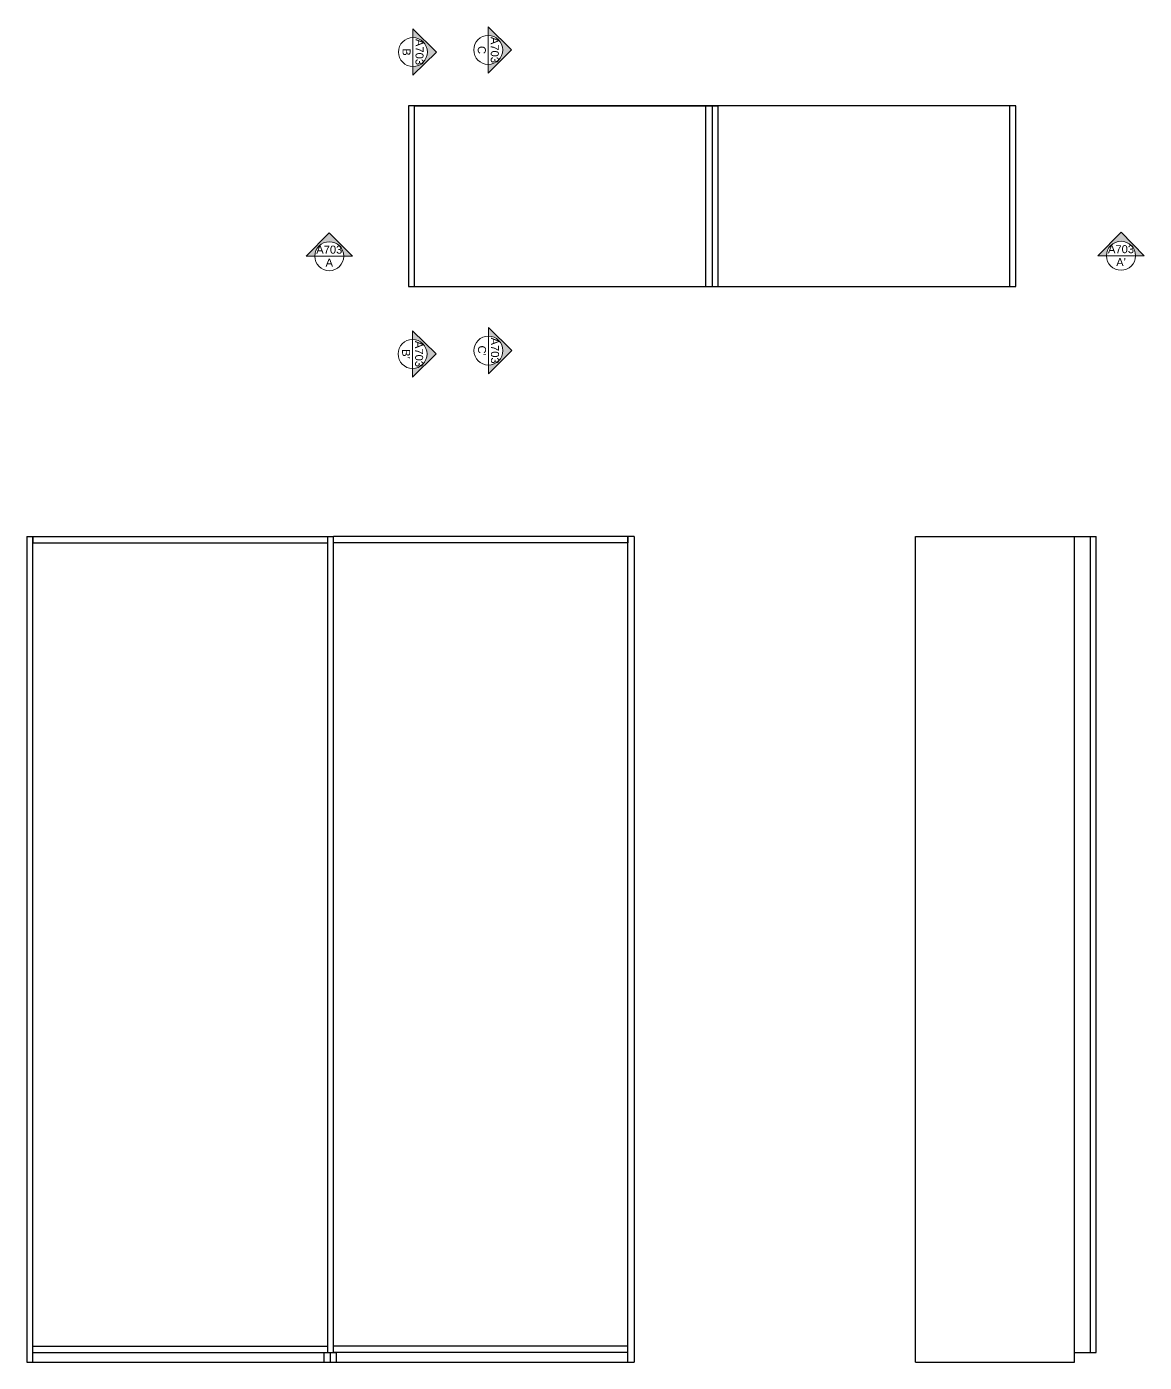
# Model space of a CAD drawing. Header units: millimetres. Extents: x -1335 to 2991, y -7 to 1980.
# Drawn here: x -1301.1 to -1028.8, y 959.4 to 1284.8 of the extents above; entities that cross this region are included whole.
import ezdxf
from ezdxf.enums import TextEntityAlignment as Align

# ---------------------------------------------------------------- set-up
doc = ezdxf.new("R2010")
doc.units = ezdxf.units.MM
doc.layers.get('0').update_dxf_attribs({"color": 8})
doc.layers.add('A-PRSP-1', color=7, linetype='Continuous', lineweight=40)
doc.layers.add('QUOTE', color=5, linetype='Continuous')
doc.styles.get("Standard").update_dxf_attribs({"font": 'Arial.ttf'})

# ---------------------------------------------------------------- blocks, each defined once
blk = doc.blocks.new('SYMBOL')
at = {"layer": 'A-PRSP-1', "linetype": 'Continuous', "lineweight": 20}
h = blk.add_hatch(color=256, dxfattribs=at)
h.dxf.hatch_style = 1
h.paths.add_polyline_path([(11.206, 4.948), (11.316, 4.948, -1), (11.678, 4.948), (11.788, 4.948), (11.497, 5.241)])
at = {"linetype": 'Continuous', "lineweight": 20}
blk.add_line((11.316, 4.948), (11.678, 4.948), dxfattribs=at)
at = {"layer": 'A-PRSP-1', "linetype": 'Continuous', "lineweight": 20}
for p, q in [((11.206, 4.948), (11.497, 5.241)), ((11.788, 4.948), (11.497, 5.241)), ((11.316, 4.948), (11.206, 4.948)), ((11.678, 4.948), (11.788, 4.948))]:
    blk.add_line(p, q, dxfattribs=at)
blk.add_circle((11.497, 4.948), 0.181, dxfattribs=at)
at = {"linetype": 'Continuous', "lineweight": 20}
for tag, p in [('TAVOLA', (11.497, 5.08)), ('SEZIONE', (11.497, 4.918))]:
    blk.add_attdef(tag, text='', height=0.1, dxfattribs=at).set_placement(p, align=Align.TOP_CENTER)

msp = doc.modelspace()

# ---------------------------------------------------------------- linework, layer by layer
for p, q in [((-1060.14, 1265.55), (-1208.14, 1265.55)), ((-1208.14, 1265.55), (-1208.14, 1221.55)), ((-1206.64, 1221.55), (-1206.64, 1265.55)), ((-1206.64, 1265.55), (-1135.64, 1265.55)), ((-1135.64, 1265.55), (-1134.14, 1265.55)), ((-1135.64, 1221.55), (-1135.64, 1265.55)), ((-1134.14, 1265.55), (-1132.64, 1265.55)), ((-1134.14, 1265.55), (-1134.14, 1221.55)), ((-1132.64, 1221.55), (-1132.64, 1265.55)), ((-1061.64, 1221.55), (-1061.64, 1265.55)), ((-1060.14, 1221.55), (-1060.14, 1265.55)), ((-1208.14, 1221.55), (-1060.14, 1221.55)), ((-1132.64, 1221.55), (-1061.64, 1221.55)), ((-1301.14, 1160.57), (-1301.14, 959.37)), ((-1301.14, 1160.57), (-1226.39, 1160.57)), ((-1299.64, 1112.15), (-1299.64, 1160.57)), ((-1299.64, 1160.57), (-1299.64, 1159.07)), ((-1299.64, 1159.07), (-1227.89, 1159.07)), ((-1227.89, 1160.57), (-1227.89, 961.79)), ((-1226.39, 961.79), (-1226.39, 1160.57)), ((-1226.39, 961.79), (-1226.39, 1160.57)), ((-1153.14, 1160.57), (-1226.39, 1160.57)), ((-1154.64, 1159.07), (-1226.39, 1159.07)), ((-1154.64, 1112.15), (-1154.64, 1160.57)), ((-1154.64, 1160.57), (-1154.64, 1159.07)), ((-1153.14, 1160.57), (-1153.14, 959.37)), ((-1084.58, 959.37), (-1084.58, 1160.57)), ((-1084.58, 1160.57), (-1045.85, 1160.57)), ((-1045.85, 959.37), (-1045.85, 1160.57)), ((-1045.85, 1160.57), (-1040.58, 1160.57)), ((-1042.06, 1160.57), (-1042.06, 961.79)), ((-1040.58, 961.79), (-1040.58, 1160.57)), ((-1299.64, 1063.72), (-1299.64, 1112.15)), ((-1154.64, 1063.72), (-1154.64, 1112.15)), ((-1299.64, 1015.3), (-1299.64, 1063.72)), ((-1154.64, 1015.3), (-1154.64, 1063.72)), ((-1299.64, 959.37), (-1299.64, 1015.3)), ((-1154.64, 959.37), (-1154.64, 1015.3)), ((-1299.64, 963.29), (-1227.89, 963.29)), ((-1299.64, 961.79), (-1227.89, 961.79)), ((-1228.64, 959.37), (-1228.64, 961.79)), ((-1227.89, 961.79), (-1226.39, 961.79)), ((-1227.14, 959.37), (-1227.14, 961.79)), ((-1154.64, 963.29), (-1226.39, 963.29)), ((-1154.64, 961.79), (-1226.39, 961.79)), ((-1226.39, 961.79), (-1225.64, 961.79)), ((-1225.64, 959.37), (-1225.64, 961.79)), ((-1045.85, 961.79), (-1040.58, 961.79)), ((-1301.14, 959.37), (-1153.14, 959.37)), ((-1084.58, 959.37), (-1045.85, 959.37))]:
    msp.add_line(p, q)

# ---------------------------------------------------------------- block references
at = {"layer": 'QUOTE', "xscale": 19.50110641980523, "yscale": 19.50110641980523, "zscale": 19.50110641980523, "rotation": 270}
for p, values in [((-1303.52, 1502.85), {'SEZIONE': 'B', 'TAVOLA': 'A703'}), ((-1285.19, 1503.35), {'SEZIONE': 'C', 'TAVOLA': 'A703'}), ((-1303.62, 1429.27), {'SEZIONE': "B'", 'TAVOLA': 'A703'}), ((-1285.14, 1430.09), {'SEZIONE': "C'", 'TAVOLA': 'A703'})]:
    msp.add_blockref('SYMBOL', p, dxfattribs=at).add_auto_attribs(values)
at = {"layer": 'QUOTE', "xscale": 19.50110641980523, "yscale": 19.50110641980523, "zscale": 19.50110641980523}
for p, values in [((-1451.62, 1132.4), {'SEZIONE': 'A', 'TAVOLA': 'A703'}), ((-1258.72, 1132.51), {'SEZIONE': "A'", 'TAVOLA': 'A703'})]:
    msp.add_blockref('SYMBOL', p, dxfattribs=at).add_auto_attribs(values)

doc.saveas('drawing.dxf')
